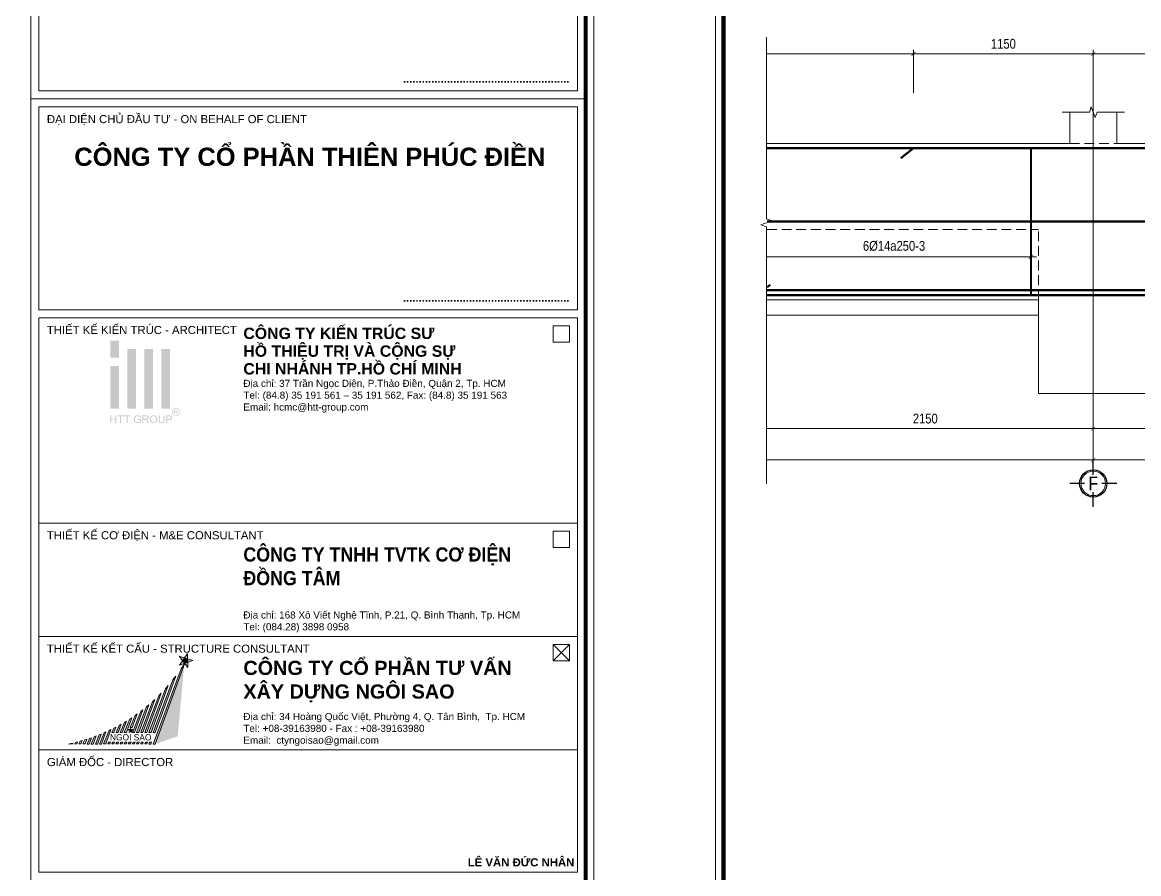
# Model space of a CAD drawing. Header units: millimetres. Extents: x 3014920 to 3563667, y -1638653 to -1356471.
# Drawn here: x 3385199 to 3392343, y -1595328 to -1589878 of the extents above; entities that cross this region are included whole.
import ezdxf
from ezdxf.enums import TextEntityAlignment as Align
from ezdxf.xclip import XClip

# ---------------------------------------------------------------- set-up
doc = ezdxf.new("R2010")
doc.units = ezdxf.units.MM
doc.header["$MEASUREMENT"] = 0
doc.header["$XCLIPFRAME"] = 0
doc.header["$PDMODE"] = 2
for name, pattern in [('6 TANG DIEN HINH 14-15$0$ACAD_ISO10W100', [18, 12, -3, 0, -3]), ('ACAD_ISO04W100', [30, 24, -3, 0, -3]), ('HIDDEN', [0.375, 0.25, -0.125])]:
    doc.linetypes.add(name, pattern=pattern)
doc.layers.get('0').update_dxf_attribs({"lineweight": 9})
doc.layers.get('Defpoints').update_dxf_attribs({"color": 10, "lineweight": 0})
for name, color, linetype, lineweight in [('2', 2, 'Continuous', 20), ('CDAI', 21, 'Continuous', 40), ('CTHEP', 50, 'Continuous', 50), ('DBAO', 90, 'Continuous', 13), ('DGIONG', 130, 'Continuous', 13), ('KTH', 154, 'Continuous', 9), ('Net khuat', 8, 'HIDDEN', 13), ('TEXT', 7, 'Continuous', 15), ('TRUC', 251, 'ACAD_ISO04W100', 9)]:
    doc.layers.add(name, color=color, linetype=linetype, lineweight=lineweight)
doc.layers.add('8', color=8, linetype='Continuous')
doc.layers.add('CHG_XX_Khung ten$0$A1 BORDER$0$DGIONG', color=7, linetype='Continuous', lineweight=13, true_color=0x29ffff)
doc.layers.add('CHG_XX_Khung ten$0$A1 BORDER$0$STICK', color=7, linetype='Continuous', lineweight=9, true_color=0xe60000)
doc.styles.add('CHG_XX_Khung ten$0$A1 BORDER$0$ARIAL', font='arial.ttf')
doc.styles.add('CHG_XX_Khung ten$0$A1 BORDER$0$Arial - Bold', font='arialbd.ttf', dxfattribs={"height": 2.5})
doc.styles.add('CHG_XX_Khung ten$0$A1 BORDER$0$Star-AvoBold', font='VAVOB_0.TTF')
doc.styles.add('CHG_XX_Khung ten$0$A1 BORDER$0$Title Block DD$0$ARIAL', font='arial.ttf')
doc.styles.add('CHG_XX_Khung ten$0$A1 BORDER$0$Title Block DD$0$Arial - Bold', font='arialbd.ttf', dxfattribs={"height": 2.5})
doc.styles.add('CHG_XX_Khung ten$0$Arial - Bold', font='arialbd.ttf')
doc.styles.add('CHG_XX_Khung ten$0$title block pccc$0$ARIAL', font='arial.ttf')
doc.styles.add('HELVECONDENSE', font='VHELVCN_0.TTF')
doc.styles.add('TTP-HelCon', font='VHELVCN_0.TTF')
doc.dimstyles.new('TTP-25', dxfattribs={"dimscale": 25, "dimtxt": 2.5, "dimasz": 1, "dimexe": 1, "dimexo": 1, "dimgap": 0.09, "dimtad": 0, "dimdec": 4, "dimrnd": 1, "dimzin": 9, "dimdsep": 46, "dimtxsty": 'TTP-HelCon', "dimblk": 'ARCHTICK', "dimcen": 0.09, "dimdle": 1.5, "dimclrd": 256, "dimclre": 256, "dimclrt": 7, "dimadec": 0, "dimazin": 0, "dimtfac": 1, "dimtdec": 4, "dimtmove": 0, "dimatfit": 3, "dimldrblk": 'ARCHTICK', "dimfxl": 1, "dimtvp": 1, "dimtolj": 1, "dimtzin": 0, "dimarcsym": 0})

# ---------------------------------------------------------------- blocks, each defined once
blk = doc.blocks.new('_ArchTick')
at = {"color": 0, "linetype": 'ByBlock', "const_width": 0.15}
blk.add_lwpolyline([(-0.5, -0.5), (0.5, 0.5)], dxfattribs=at)
blk = doc.blocks.new('*D2376')
at = {"layer": 'Defpoints', "color": 0, "transparency": 16777216}
for p in [(25855.9, -701.8), (28080.9, -701.8), (25855.9, -1198.9)]:
    blk.add_point(p, dxfattribs=at)
at = {"layer": 'KTH', "lineweight": -2, "transparency": 16777216}
for p, q in [((25855.9, -726.8), (25855.9, -1223.9)), ((28080.9, -726.8), (28080.9, -1223.9)), ((28118.4, -1198.9), (25818.4, -1198.9))]:
    blk.add_line(p, q, dxfattribs=at)
at = {"layer": 'KTH', "lineweight": -2, "transparency": 16777216, "xscale": 25, "yscale": 25, "zscale": 25, "rotation": 180}
blk.add_blockref('_ArchTick', (25855.9, -1198.9), dxfattribs=at)
at = {"layer": 'KTH', "lineweight": -2, "transparency": 16777216, "xscale": 25, "yscale": 25, "zscale": 25}
blk.add_blockref('_ArchTick', (28080.9, -1198.9), dxfattribs=at)
at = {"layer": 'KTH', "color": 7, "transparency": 16777216, "insert": (26968.4, -1129), "char_height": 62.5, "attachment_point": 5, "style": 'TTP-HelCon'}
blk.add_mtext('\\A1;4Þ14a150-3', dxfattribs=at)
blk = doc.blocks.new('*D2378')
at = {"layer": 'Defpoints', "color": 0, "transparency": 16777216}
for p in [(25455.9, -2475), (31880.9, -2475), (31880.9, -2776)]:
    blk.add_point(p, dxfattribs=at)
at = {"layer": 'KTH', "lineweight": -2, "transparency": 16777216}
for p, q in [((25455.9, -2500), (25455.9, -2801)), ((31880.9, -2500), (31880.9, -2801)), ((25418.4, -2776), (31918.4, -2776))]:
    blk.add_line(p, q, dxfattribs=at)
at = {"layer": 'KTH', "lineweight": -2, "transparency": 16777216, "xscale": 25, "yscale": 25, "zscale": 25, "rotation": 180}
blk.add_blockref('_ArchTick', (25455.9, -2776), dxfattribs=at)
at = {"layer": 'KTH', "lineweight": -2, "transparency": 16777216, "xscale": 25, "yscale": 25, "zscale": 25}
blk.add_blockref('_ArchTick', (31880.9, -2776), dxfattribs=at)
at = {"layer": 'KTH', "color": 7, "transparency": 16777216, "insert": (28668.4, -2712.2), "char_height": 62.5, "attachment_point": 5, "style": 'TTP-HelCon'}
blk.add_mtext('\\A1;6425', dxfattribs=at)
blk = doc.blocks.new('*D2379')
at = {"layer": 'Defpoints', "color": 0, "transparency": 16777216}
for p in [(25680.9, -2776), (31880.9, -2776), (31880.9, -2976)]:
    blk.add_point(p, dxfattribs=at)
at = {"layer": 'KTH', "lineweight": -2, "transparency": 16777216}
for p, q in [((25680.9, -2801), (25680.9, -3001)), ((31880.9, -2801), (31880.9, -3001)), ((25643.4, -2976), (31918.4, -2976))]:
    blk.add_line(p, q, dxfattribs=at)
at = {"layer": 'KTH', "lineweight": -2, "transparency": 16777216, "xscale": 25, "yscale": 25, "zscale": 25, "rotation": 180}
blk.add_blockref('_ArchTick', (25680.9, -2976), dxfattribs=at)
at = {"layer": 'KTH', "lineweight": -2, "transparency": 16777216, "xscale": 25, "yscale": 25, "zscale": 25}
blk.add_blockref('_ArchTick', (31880.9, -2976), dxfattribs=at)
at = {"layer": 'KTH', "color": 7, "transparency": 16777216, "insert": (28780.9, -2912.2), "char_height": 62.5, "attachment_point": 5, "style": 'TTP-HelCon'}
blk.add_mtext('\\A1;6200', dxfattribs=at)
blk = doc.blocks.new('*D2380')
at = {"layer": 'Defpoints', "color": 0, "transparency": 16777216}
for p in [(9680.9, -2776), (16180.9, -2776), (16180.9, -2976)]:
    blk.add_point(p, dxfattribs=at)
at = {"layer": 'KTH', "lineweight": -2, "transparency": 16777216}
for p, q in [((9680.9, -2801), (9680.9, -3001)), ((16180.9, -2801), (16180.9, -3001)), ((9643.4, -2976), (16218.4, -2976))]:
    blk.add_line(p, q, dxfattribs=at)
at = {"layer": 'KTH', "lineweight": -2, "transparency": 16777216, "xscale": 25, "yscale": 25, "zscale": 25, "rotation": 180}
blk.add_blockref('_ArchTick', (9680.9, -2976), dxfattribs=at)
at = {"layer": 'KTH', "lineweight": -2, "transparency": 16777216, "xscale": 25, "yscale": 25, "zscale": 25}
blk.add_blockref('_ArchTick', (16180.9, -2976), dxfattribs=at)
at = {"layer": 'KTH', "color": 7, "transparency": 16777216, "insert": (12930.9, -2912.2), "char_height": 62.5, "attachment_point": 5, "style": 'TTP-HelCon'}
blk.add_mtext('\\A1;6500', dxfattribs=at)
blk = doc.blocks.new('dau truc')
blk.add_circle((0, 0), 180)
at = {"layer": '8'}
for p, q in [((0, 127), (0, 345)), ((-127, 0), (-345, 0)), ((0, -345), (0, -127)), ((345, 0), (127, 0))]:
    blk.add_line(p, q, dxfattribs=at)
blk.add_circle((0, 0), 200, dxfattribs=at)
at = {"layer": 'TEXT', "style": 'HELVECONDENSE'}
blk.add_attdef('A', text='', height=233, dxfattribs=at).set_placement((0, 0), align=Align.MIDDLE)
blk = doc.blocks.new('*D975')
at = {"layer": 'Defpoints', "color": 0, "transparency": 16777216}
for p in [(7399.5, 604), (7399.5, 330), (8499.5, 330)]:
    blk.add_point(p, dxfattribs=at)
at = {"layer": 'KTH', "lineweight": -2, "transparency": 16777216}
for p, q in [((8537, 604), (7362, 604)), ((7399.5, 355), (7399.5, 629)), ((8499.5, 355), (8499.5, 629))]:
    blk.add_line(p, q, dxfattribs=at)
at = {"layer": 'KTH', "lineweight": -2, "transparency": 16777216, "xscale": 25, "yscale": 25, "zscale": 25, "rotation": 180}
blk.add_blockref('_ArchTick', (7399.5, 604), dxfattribs=at)
at = {"layer": 'KTH', "lineweight": -2, "transparency": 16777216, "xscale": 25, "yscale": 25, "zscale": 25}
blk.add_blockref('_ArchTick', (8499.5, 604), dxfattribs=at)
at = {"layer": 'KTH', "color": 7, "transparency": 16777216, "insert": (7949.5, 667.8), "char_height": 62.5, "attachment_point": 5, "style": 'TTP-HelCon'}
blk.add_mtext('\\A1;1100', dxfattribs=at)
blk = doc.blocks.new('*D976')
at = {"layer": 'Defpoints', "color": 0, "transparency": 16777216}
for p in [(6249.5, 604), (6249.5, 330), (7399.5, 330)]:
    blk.add_point(p, dxfattribs=at)
at = {"layer": 'KTH', "lineweight": -2, "transparency": 16777216}
for p, q in [((7437, 604), (6212, 604)), ((6249.5, 355), (6249.5, 629)), ((7399.5, 355), (7399.5, 629))]:
    blk.add_line(p, q, dxfattribs=at)
at = {"layer": 'KTH', "lineweight": -2, "transparency": 16777216, "xscale": 25, "yscale": 25, "zscale": 25, "rotation": 180}
blk.add_blockref('_ArchTick', (6249.5, 604), dxfattribs=at)
at = {"layer": 'KTH', "lineweight": -2, "transparency": 16777216, "xscale": 25, "yscale": 25, "zscale": 25}
blk.add_blockref('_ArchTick', (7399.5, 604), dxfattribs=at)
at = {"layer": 'KTH', "color": 7, "transparency": 16777216, "insert": (6824.5, 667.8), "char_height": 62.5, "attachment_point": 5, "style": 'TTP-HelCon'}
blk.add_mtext('\\A1;1150', dxfattribs=at)
blk = doc.blocks.new('*D977')
at = {"layer": 'Defpoints', "color": 0, "transparency": 16777216}
for p in [(7399.5, -1570), (9499.5, -1570), (9499.5, -1795)]:
    blk.add_point(p, dxfattribs=at)
at = {"layer": 'KTH', "lineweight": -2, "transparency": 16777216}
for p, q in [((7399.5, -1595), (7399.5, -1820)), ((9499.5, -1595), (9499.5, -1820)), ((7362, -1795), (9537, -1795))]:
    blk.add_line(p, q, dxfattribs=at)
at = {"layer": 'KTH', "lineweight": -2, "transparency": 16777216, "xscale": 25, "yscale": 25, "zscale": 25, "rotation": 180}
blk.add_blockref('_ArchTick', (7399.5, -1795), dxfattribs=at)
at = {"layer": 'KTH', "lineweight": -2, "transparency": 16777216, "xscale": 25, "yscale": 25, "zscale": 25}
blk.add_blockref('_ArchTick', (9499.5, -1795), dxfattribs=at)
at = {"layer": 'KTH', "color": 7, "transparency": 16777216, "insert": (8449.5, -1731.2), "char_height": 62.5, "attachment_point": 5, "style": 'TTP-HelCon'}
blk.add_mtext('\\A1;2100', dxfattribs=at)
blk = doc.blocks.new('*D978')
at = {"layer": 'Defpoints', "color": 0, "transparency": 16777216}
for p in [(5249.5, -1570), (7399.5, -1570), (5249.5, -1795)]:
    blk.add_point(p, dxfattribs=at)
at = {"layer": 'KTH', "lineweight": -2, "transparency": 16777216}
for p, q in [((5249.5, -1595), (5249.5, -1820)), ((7399.5, -1595), (7399.5, -1820)), ((7437, -1795), (5212, -1795))]:
    blk.add_line(p, q, dxfattribs=at)
at = {"layer": 'KTH', "lineweight": -2, "transparency": 16777216, "xscale": 25, "yscale": 25, "zscale": 25, "rotation": 180}
blk.add_blockref('_ArchTick', (5249.5, -1795), dxfattribs=at)
at = {"layer": 'KTH', "lineweight": -2, "transparency": 16777216, "xscale": 25, "yscale": 25, "zscale": 25}
blk.add_blockref('_ArchTick', (7399.5, -1795), dxfattribs=at)
at = {"layer": 'KTH', "color": 7, "transparency": 16777216, "insert": (6324.5, -1731.2), "char_height": 62.5, "attachment_point": 5, "style": 'TTP-HelCon'}
blk.add_mtext('\\A1;2150', dxfattribs=at)
blk = doc.blocks.new('*D949')
at = {"layer": 'Defpoints', "color": 0, "transparency": 16777216}
for p in [(6249.5, 604), (2950, 330), (6249.5, 330)]:
    blk.add_point(p, dxfattribs=at)
at = {"layer": 'KTH', "lineweight": -2, "transparency": 16777216}
for p, q in [((2912.5, 604), (6287, 604)), ((2950, 355), (2950, 629)), ((6249.5, 355), (6249.5, 629))]:
    blk.add_line(p, q, dxfattribs=at)
at = {"layer": 'KTH', "lineweight": -2, "transparency": 16777216, "xscale": 25, "yscale": 25, "zscale": 25, "rotation": 180}
blk.add_blockref('_ArchTick', (2950, 604), dxfattribs=at)
at = {"layer": 'KTH', "lineweight": -2, "transparency": 16777216, "xscale": 25, "yscale": 25, "zscale": 25}
blk.add_blockref('_ArchTick', (6249.5, 604), dxfattribs=at)
at = {"layer": 'KTH', "color": 7, "transparency": 16777216, "insert": (4599.8, 667.8), "char_height": 62.5, "attachment_point": 5, "style": 'TTP-HelCon'}
blk.add_mtext('\\A1;3300', dxfattribs=at)
blk = doc.blocks.new('*D950')
at = {"layer": 'Defpoints', "color": 0, "transparency": 16777216}
for p in [(7399.5, -1570), (999.5, -1795), (999.5, -1995)]:
    blk.add_point(p, dxfattribs=at)
at = {"layer": 'KTH', "lineweight": -2, "transparency": 16777216}
for p, q in [((7399.5, -1595), (7399.5, -2020)), ((999.5, -1820), (999.5, -2020)), ((7437, -1995), (962, -1995))]:
    blk.add_line(p, q, dxfattribs=at)
at = {"layer": 'KTH', "lineweight": -2, "transparency": 16777216, "xscale": 25, "yscale": 25, "zscale": 25, "rotation": 180}
blk.add_blockref('_ArchTick', (999.5, -1995), dxfattribs=at)
at = {"layer": 'KTH', "lineweight": -2, "transparency": 16777216, "xscale": 25, "yscale": 25, "zscale": 25}
blk.add_blockref('_ArchTick', (7399.5, -1995), dxfattribs=at)
at = {"layer": 'KTH', "color": 7, "transparency": 16777216, "insert": (4199.5, -1931.1), "char_height": 62.5, "attachment_point": 5, "style": 'TTP-HelCon'}
blk.add_mtext('\\A1;6400', dxfattribs=at)
blk = doc.blocks.new('*D951')
at = {"layer": 'Defpoints', "color": 0, "transparency": 16777216}
for p in [(7399.5, -1570), (12924.5, -1570), (12924.5, -1995)]:
    blk.add_point(p, dxfattribs=at)
at = {"layer": 'KTH', "lineweight": -2, "transparency": 16777216}
for p, q in [((7399.5, -1595), (7399.5, -2020)), ((12924.5, -1595), (12924.5, -2020)), ((7362, -1995), (12962, -1995))]:
    blk.add_line(p, q, dxfattribs=at)
at = {"layer": 'KTH', "lineweight": -2, "transparency": 16777216, "xscale": 25, "yscale": 25, "zscale": 25, "rotation": 180}
blk.add_blockref('_ArchTick', (7399.5, -1995), dxfattribs=at)
at = {"layer": 'KTH', "lineweight": -2, "transparency": 16777216, "xscale": 25, "yscale": 25, "zscale": 25}
blk.add_blockref('_ArchTick', (12924.5, -1995), dxfattribs=at)
at = {"layer": 'KTH', "color": 7, "transparency": 16777216, "insert": (10162, -1931.1), "char_height": 62.5, "attachment_point": 5, "style": 'TTP-HelCon'}
blk.add_mtext('\\A1;5525', dxfattribs=at)
blk = doc.blocks.new('*D956')
at = {"layer": 'Defpoints', "color": 0, "transparency": 16777216}
for p in [(5249.5, -520), (6999.5, -520), (5249.5, -696.4)]:
    blk.add_point(p, dxfattribs=at)
at = {"layer": 'KTH', "lineweight": -2, "transparency": 16777216}
for p, q in [((5249.5, -545), (5249.5, -721.4)), ((6999.5, -545), (6999.5, -721.4)), ((7037, -696.4), (5212, -696.4))]:
    blk.add_line(p, q, dxfattribs=at)
at = {"layer": 'KTH', "lineweight": -2, "transparency": 16777216, "xscale": 25, "yscale": 25, "zscale": 25, "rotation": 180}
blk.add_blockref('_ArchTick', (5249.5, -696.4), dxfattribs=at)
at = {"layer": 'KTH', "lineweight": -2, "transparency": 16777216, "xscale": 25, "yscale": 25, "zscale": 25}
blk.add_blockref('_ArchTick', (6999.5, -696.4), dxfattribs=at)
at = {"layer": 'KTH', "color": 7, "transparency": 16777216, "insert": (6124.5, -626.5), "char_height": 62.5, "attachment_point": 5, "style": 'TTP-HelCon'}
blk.add_mtext('\\A1;6Þ14a250-3', dxfattribs=at)
blk = doc.blocks.new('2X-31')
at = {"layer": 'CTHEP'}
blk.add_line((56669.99316, -1074.0046), (103.16431, -1074.00461), dxfattribs=at)
for points in [[(54.54176, -804.44405), (54.54176, -604.00461), (56669.99316, -604.00461), (56669.99316, -804.00461)], [(54.54176, -1544.00461), (56669.99316, -1544.0046), (56669.99316, -944.0046)]]:
    blk.add_lwpolyline(points, dxfattribs=at)
blk = doc.blocks.new('CHG_XX_Khung ten$0$A1 BORDER$0$HTT-Logo')
at = {"true_color": 0x134fb3}
h = blk.add_hatch(color=154, dxfattribs=at)
h.paths.add_polyline_path([(3, 29.1), (0, 29.1), (0, 23.1), (3, 23.1)])
h.paths.add_polyline_path([(3, 20.1), (0, 20.1), (0, 5.1), (3, 5.1)])
h.paths.add_polyline_path([(9, 26.1), (6, 26.1), (6, 5.1), (9, 5.1)])
h.paths.add_polyline_path([(15, 26.1), (12, 26.1), (12, 5.1), (15, 5.1)])
h.paths.add_polyline_path([(21, 26.1), (18, 26.1), (18, 5.1), (21, 5.1)])
h.paths.add_polyline_path([(2.12, 2.7), (1.76, 2.7), (1.76, 1.59), (0.36, 1.59), (0.36, 2.7), (0, 2.7), (0, 0), (0.36, 0), (0.36, 1.27), (1.76, 1.27), (1.76, 0), (2.12, 0)])
h.paths.add_polyline_path([(4.65, 2.7), (2.51, 2.7), (2.51, 2.38), (3.4, 2.38), (3.4, 0), (3.76, 0), (3.76, 2.38), (4.65, 2.38)])
h.paths.add_polyline_path([(6.95, 2.7), (4.81, 2.7), (4.81, 2.38), (5.7, 2.38), (5.7, 0), (6.06, 0), (6.06, 2.38), (6.95, 2.38)])
h.paths.add_polyline_path([(8.64, 1.36), (8.64, 1.41), (8.66, 1.58), (8.69, 1.75), (8.75, 1.9), (8.81, 2.03), (8.92, 2.17), (9.05, 2.28), (9.2, 2.37), (9.29, 2.39), (9.45, 2.43), (9.65, 2.44), (9.84, 2.42), (10, 2.37), (10.14, 2.29), (10.26, 2.18), (10.34, 2.03), (10.41, 1.86), (10.73, 1.95), (10.68, 2.11), (10.61, 2.26), (10.53, 2.39), (10.45, 2.47), (10.31, 2.57), (10.16, 2.65), (10.13, 2.66), (9.97, 2.71), (9.8, 2.74), (9.63, 2.75), (9.55, 2.74), (9.38, 2.73), (9.21, 2.7), (9.06, 2.65), (8.91, 2.58), (8.88, 2.56), (8.75, 2.47), (8.63, 2.36), (8.53, 2.23), (8.44, 2.07), (8.41, 1.99), (8.35, 1.84), (8.31, 1.68), (8.28, 1.51), (8.27, 1.34), (8.28, 1.26), (8.29, 1.09), (8.32, 0.92), (8.38, 0.77), (8.44, 0.62), (8.46, 0.58), (8.55, 0.44), (8.66, 0.32), (8.79, 0.21), (8.93, 0.12), (9, 0.09), (9.15, 0.03), (9.31, -0.01), (9.48, -0.04), (9.65, -0.05), (9.73, -0.04), (9.9, -0.03), (10.07, 0.01), (10.23, 0.06), (10.34, 0.11), (10.48, 0.18), (10.63, 0.27), (10.77, 0.38), (10.77, 1.38), (9.63, 1.38), (9.63, 1.06), (10.42, 1.06), (10.42, 0.56), (10.39, 0.53), (10.26, 0.45), (10.09, 0.37), (9.96, 0.32), (9.8, 0.29), (9.63, 0.28), (9.62, 0.28), (9.45, 0.29), (9.28, 0.33), (9.12, 0.4), (8.97, 0.49), (8.86, 0.61), (8.77, 0.75), (8.73, 0.85), (8.68, 1), (8.65, 1.17)])
h.paths.add_polyline_path([(13.16, 1.39), (13.28, 1.48), (13.3, 1.51), (13.39, 1.64), (13.44, 1.79), (13.46, 1.96), (13.46, 2.06), (13.42, 2.22), (13.35, 2.37), (13.31, 2.43), (13.19, 2.55), (13.05, 2.63), (13.01, 2.64), (12.87, 2.67), (12.7, 2.69), (12.5, 2.7), (11.3, 2.7), (11.3, 0), (11.66, 0), (11.66, 1.2), (12.07, 1.2), (12.11, 1.2), (12.28, 1.19), (12.44, 1.11), (12.49, 1.07), (12.62, 0.93), (12.67, 0.86), (12.77, 0.73), (12.88, 0.56), (13.23, 0), (13.68, 0), (13.21, 0.73), (13.13, 0.85), (13.03, 0.98), (12.92, 1.09), (12.86, 1.14), (12.7, 1.23), (12.86, 1.26), (13.03, 1.31)])
h.paths.add_polyline_path([(11.66, 1.51), (11.66, 2.4), (12.51, 2.4), (12.67, 2.39), (12.83, 2.35), (12.97, 2.27), (13.06, 2.13), (13.09, 1.96), (13.08, 1.87), (13.02, 1.72), (12.96, 1.64), (12.8, 1.55), (12.62, 1.52), (12.43, 1.51)], flags=16)
h.paths.add_polyline_path([(16.49, 1.43), (16.48, 1.6), (16.44, 1.77), (16.4, 1.92), (16.34, 2.07), (16.33, 2.09), (16.24, 2.23), (16.14, 2.36), (16.02, 2.47), (15.88, 2.57), (15.85, 2.59), (15.7, 2.66), (15.54, 2.71), (15.38, 2.74), (15.2, 2.75), (15.15, 2.75), (14.98, 2.73), (14.82, 2.7), (14.66, 2.64), (14.52, 2.57), (14.39, 2.48), (14.27, 2.37), (14.18, 2.26), (14.1, 2.14), (14.03, 2), (13.98, 1.84), (13.94, 1.68), (13.92, 1.5), (13.91, 1.31), (13.91, 1.29), (13.92, 1.12), (13.95, 0.96), (14, 0.8), (14.07, 0.64), (14.07, 0.62), (14.16, 0.48), (14.26, 0.35), (14.38, 0.23), (14.52, 0.14), (14.56, 0.12), (14.71, 0.04), (14.86, -0.01), (15.03, -0.04), (15.2, -0.05), (15.21, -0.05), (15.38, -0.03), (15.55, 0), (15.7, 0.05), (15.86, 0.12), (15.87, 0.13), (16.01, 0.22), (16.13, 0.33), (16.24, 0.46), (16.33, 0.61), (16.36, 0.69), (16.42, 0.84), (16.46, 1), (16.48, 1.17), (16.49, 1.35)])
h.paths.add_polyline_path([(14.28, 1.45), (14.3, 1.64), (14.34, 1.81), (14.4, 1.95), (14.47, 2.08), (14.57, 2.2), (14.73, 2.32), (14.88, 2.38), (15.04, 2.43), (15.21, 2.44), (15.38, 2.42), (15.54, 2.38), (15.69, 2.31), (15.82, 2.2), (15.93, 2.07), (16.01, 1.93), (16.04, 1.85), (16.09, 1.7), (16.12, 1.53), (16.12, 1.32), (16.11, 1.12), (16.08, 0.95), (16.03, 0.79), (15.96, 0.66), (15.86, 0.54), (15.8, 0.48), (15.67, 0.38), (15.53, 0.32), (15.37, 0.27), (15.2, 0.26), (15.12, 0.26), (14.95, 0.29), (14.8, 0.35), (14.67, 0.43), (14.54, 0.54), (14.45, 0.66), (14.37, 0.8), (14.32, 0.95), (14.29, 1.12), (14.28, 1.31)], flags=16)
h.paths.add_polyline_path([(17.31, 2.7), (16.96, 2.7), (16.96, 1.12), (16.96, 0.93), (16.98, 0.75), (17.02, 0.6), (17.06, 0.46), (17.07, 0.44), (17.15, 0.3), (17.27, 0.18), (17.4, 0.08), (17.51, 0.03), (17.67, -0.01), (17.84, -0.04), (18.02, -0.05), (18.2, -0.04), (18.37, -0.01), (18.52, 0.04), (18.66, 0.1), (18.68, 0.12), (18.81, 0.22), (18.91, 0.35), (18.99, 0.49), (19.02, 0.61), (19.06, 0.76), (19.07, 0.94), (19.08, 1.14), (19.08, 2.7), (18.72, 2.7), (18.72, 1.14), (18.72, 1.06), (18.71, 0.86), (18.68, 0.69), (18.62, 0.55), (18.55, 0.45), (18.49, 0.4), (18.36, 0.33), (18.19, 0.29), (17.99, 0.28), (17.92, 0.28), (17.75, 0.31), (17.6, 0.37), (17.46, 0.48), (17.38, 0.63), (17.34, 0.77), (17.32, 0.94), (17.31, 1.14)])
h.paths.add_polyline_path([(21.42, 1.25), (21.52, 1.34), (21.6, 1.45), (21.67, 1.59), (21.72, 1.75), (21.73, 1.92), (21.73, 1.97), (21.71, 2.13), (21.65, 2.29), (21.56, 2.44), (21.44, 2.55), (21.42, 2.56), (21.27, 2.63), (21.1, 2.67), (21.05, 2.68), (20.89, 2.7), (20.69, 2.7), (19.67, 2.7), (19.67, 0), (20.03, 0), (20.03, 1.1), (20.72, 1.1), (20.76, 1.1), (20.96, 1.11), (21.14, 1.14), (21.29, 1.19)])
h.paths.add_polyline_path([(20.03, 1.42), (20.03, 2.38), (20.72, 2.38), (20.93, 2.37), (21.06, 2.36), (21.16, 2.31), (21.28, 2.2), (21.34, 2.08), (21.37, 1.91), (21.36, 1.82), (21.31, 1.67), (21.22, 1.54), (21.09, 1.47), (20.93, 1.43), (20.73, 1.42)], flags=16)
h.paths.add_polyline_path([(23.87, 2.76), (24.01, 2.85), (24.13, 2.96), (24.24, 3.09), (24.33, 3.24), (24.35, 3.28), (24.42, 3.44), (24.47, 3.6), (24.5, 3.76), (24.51, 3.93), (24.51, 3.98), (24.49, 4.15), (24.46, 4.31), (24.4, 4.47), (24.33, 4.62), (24.29, 4.69), (24.19, 4.82), (24.08, 4.94), (23.95, 5.05), (23.81, 5.14), (23.77, 5.16), (23.61, 5.23), (23.45, 5.28), (23.29, 5.31), (23.12, 5.32), (23.08, 5.31), (22.92, 5.3), (22.76, 5.27), (22.6, 5.21), (22.44, 5.14), (22.38, 5.1), (22.24, 5.01), (22.12, 4.89), (22.01, 4.77), (21.92, 4.62), (21.89, 4.57), (21.82, 4.41), (21.77, 4.25), (21.74, 4.09), (21.73, 3.93), (21.73, 3.87), (21.75, 3.71), (21.79, 3.55), (21.84, 3.39), (21.92, 3.24), (21.95, 3.18), (22.05, 3.04), (22.16, 2.92), (22.29, 2.81), (22.43, 2.72), (22.48, 2.7), (22.64, 2.63), (22.79, 2.58), (22.96, 2.55), (23.12, 2.54), (23.18, 2.54), (23.34, 2.55), (23.5, 2.59), (23.66, 2.65), (23.82, 2.72)])
h.paths.add_polyline_path([(22.55, 2.92), (22.45, 2.98), (22.32, 3.09), (22.21, 3.21), (22.12, 3.35), (22.07, 3.44), (22.01, 3.6), (21.98, 3.76), (21.96, 3.93), (21.97, 4.03), (22, 4.19), (22.05, 4.35), (22.12, 4.51), (22.18, 4.61), (22.29, 4.73), (22.41, 4.85), (22.56, 4.94), (22.64, 4.98), (22.8, 5.04), (22.96, 5.07), (23.12, 5.09), (23.21, 5.08), (23.37, 5.06), (23.53, 5.01), (23.69, 4.94), (23.79, 4.88), (23.92, 4.77), (24.03, 4.65), (24.13, 4.51), (24.17, 4.41), (24.23, 4.25), (24.27, 4.09), (24.28, 3.93), (24.28, 3.83), (24.25, 3.67), (24.2, 3.51), (24.13, 3.35), (24.07, 3.25), (23.96, 3.13), (23.84, 3.01), (23.7, 2.92), (23.61, 2.87), (23.45, 2.81), (23.29, 2.78), (23.12, 2.77), (23.02, 2.77), (22.86, 2.8), (22.7, 2.85)], flags=16)
h.paths.add_polyline_path([(22.51, 3.16), (22.51, 4.65), (23.03, 4.65), (23.23, 4.64), (23.4, 4.62), (23.55, 4.52), (23.6, 4.47), (23.66, 4.31), (23.67, 4.25), (23.64, 4.09), (23.55, 3.96), (23.42, 3.87), (23.24, 3.82), (23.37, 3.75), (23.46, 3.64), (23.57, 3.47), (23.77, 3.16), (23.47, 3.16), (23.34, 3.39), (23.23, 3.58), (23.14, 3.7), (23.09, 3.74), (22.94, 3.79), (22.9, 3.79), (22.76, 3.79), (22.76, 3.16)], flags=0)
h.paths.add_polyline_path([(22.76, 4), (22.76, 4.45), (23.03, 4.45), (23.13, 4.45), (23.27, 4.42), (23.37, 4.35), (23.41, 4.21), (23.33, 4.06), (23.24, 4.02), (23.05, 4)], flags=0)
blk = doc.blocks.new('CHG_XX_Khung ten')
at = {"layer": 'CHG_XX_Khung ten$0$A1 BORDER$0$DGIONG'}
h = blk.add_hatch(color=256, dxfattribs=at)
h.paths.add_polyline_path([(724.94, 283.19), (724.15, 281.97), (717.19, 263.38), (717.7, 263.38)])
h.paths.add_polyline_path([(722.81, 280.17), (722.1, 279.22), (717.21, 266.21), (717.72, 266.21)], flags=17)
h.paths.add_polyline_path([(720.93, 277.8), (720.27, 277.04), (716.19, 266.22), (716.7, 266.22)])
h.paths.add_polyline_path([(719.23, 275.93), (718.6, 275.29), (715.18, 266.22), (715.69, 266.22)])
h.paths.add_polyline_path([(717.65, 274.38), (717.03, 273.81), (714.16, 266.22), (714.67, 266.22)])
h.paths.add_polyline_path([(716.14, 273.03), (715.61, 272.59), (713.15, 266.22), (713.66, 266.22)])
h.paths.add_polyline_path([(714.69, 271.86), (714.17, 271.45), (712.13, 266.23), (712.64, 266.23)])
h.paths.add_polyline_path([(713.29, 270.81), (712.76, 270.43), (711.57, 267.46), (712.07, 267.47)])
h.paths.add_polyline_path([(710.1, 266.23), (710.61, 266.24), (711.93, 269.87), (711.48, 269.56)])
h.paths.add_polyline_path([(710.61, 269.02), (710.13, 268.73), (709.08, 266.24), (709.59, 266.24)])
h.paths.add_polyline_path([(709.31, 268.26), (708.82, 267.97), (708.07, 266.24), (708.58, 266.24)])
h.paths.add_polyline_path([(708.04, 267.56), (707.54, 267.3), (707.05, 266.25), (707.56, 266.25)])
h.paths.add_polyline_path([(716.84, 263.8), (716.33, 263.8), (716.18, 263.38), (716.69, 263.38)])
h.paths.add_polyline_path([(715.67, 263.39), (715.82, 263.8), (715.32, 263.8), (715.16, 263.39)])
h.paths.add_polyline_path([(714.15, 263.39), (714.65, 263.39), (714.8, 263.8), (714.3, 263.8)])
h.paths.add_polyline_path([(713.13, 263.39), (713.64, 263.4), (713.79, 263.81), (713.28, 263.81)])
h.paths.add_polyline_path([(712.77, 263.81), (712.27, 263.81), (712.11, 263.39), (712.62, 263.4)])
h.paths.add_polyline_path([(711.25, 263.81), (711.1, 263.4), (711.61, 263.4), (711.76, 263.81)])
h.paths.add_polyline_path([(710.59, 263.4), (710.74, 263.82), (710.24, 263.82), (710.08, 263.4)])
h.paths.add_polyline_path([(709.73, 263.82), (709.22, 263.82), (709.07, 263.41), (709.57, 263.41)])
h.paths.add_polyline_path([(708.71, 263.82), (708.21, 263.82), (708.05, 263.41), (708.56, 263.41)])
h.paths.add_polyline_path([(707.54, 263.41), (707.69, 263.83), (707.19, 263.83), (707.03, 263.41)])
h.paths.add_polyline_path([(706.68, 263.83), (706.17, 263.83), (706.02, 263.42), (706.53, 263.42)])
h.paths.add_polyline_path([(705, 263.42), (705.51, 263.42), (706.79, 266.93), (706.4, 266.74)])
h.paths.add_polyline_path([(703.97, 263.37), (704.48, 263.37), (705.57, 266.36), (705.14, 266.17)])
h.paths.add_polyline_path([(704.36, 265.84), (703.91, 265.65), (702.96, 263.38), (703.46, 263.38)])
h.paths.add_polyline_path([(703.17, 265.37), (702.69, 265.19), (701.94, 263.38), (702.45, 263.38)])
h.paths.add_polyline_path([(702, 264.94), (701.5, 264.77), (700.92, 263.38), (701.43, 263.38)])
h.paths.add_polyline_path([(700.84, 264.56), (700.33, 264.4), (699.91, 263.39), (700.42, 263.39)])
h.paths.add_polyline_path([(699.7, 264.21), (699.18, 264.06), (698.89, 263.39), (699.4, 263.39)])
h.paths.add_polyline_path([(698.57, 263.9), (698.04, 263.77), (697.87, 263.38), (698.38, 263.39)])
h.paths.add_polyline_path([(697.37, 263.39), (697.45, 263.63), (696.91, 263.51), (696.35, 263.38)])
blk.add_hatch(color=256, dxfattribs=at).paths.add_polyline_path([(724.92, 283.21), (717.68, 263.38), (723.28, 265.27)])
at = {"layer": 'CHG_XX_Khung ten$0$A1 BORDER$0$STICK'}
for points in [[(723.71, 282.88), (725.74, 285.75), (725.8, 282.26), (723.67, 285.06), (727.02, 284.03)], [(725.76, 284.41), (724.96, 284.66), (724.49, 283.98), (724.99, 283.32), (725.77, 283.6)], [(711.25, 266.22), (711.64, 267.39), (712.01, 266.22), (711.02, 266.95), (712.24, 266.93)], [(711.87, 266.67), (711.78, 266.94), (711.49, 266.94), (711.4, 266.67), (711.63, 266.5)]]:
    blk.add_hatch(color=256, dxfattribs=at).paths.add_polyline_path(points)
for p, q in [((687, 577), (687, 17)), ((687, 422.69), (824, 422.69)), ((816, 283.93), (820, 287.93)), ((820, 283.93), (816, 287.93))]:
    blk.add_line(p, q)
for points in [[(15, 579), (826, 579), (826, 15), (15, 15)], [(816, 362.62), (820, 362.62), (820, 366.62), (816, 366.62)], [(816, 311.93), (820, 311.93), (820, 315.93), (816, 315.93)], [(816, 283.93), (820, 283.93), (820, 287.93), (816, 287.93)]]:
    blk.add_lwpolyline(points, close=True)
at = {"color": 4, "linetype": 'Continuous', "const_width": 1}
blk.add_lwpolyline([(17, 577), (824, 577), (824, 17), (17, 17)], close=True, dxfattribs=at)
at = {"linetype": 'Continuous'}
for points in [[(689, 471), (822, 471), (822, 424.69), (689, 424.69)], [(689, 368.62), (822, 368.62), (822, 317.93), (689, 317.93)], [(689, 317.93), (822, 317.93), (822, 289.93), (689, 289.93)], [(689, 289.93), (822, 289.93), (822, 261.93), (689, 261.93)]]:
    blk.add_lwpolyline(points, close=True, dxfattribs=at)
at = {"color": 9, "linetype": 'Continuous'}
blk.add_lwpolyline([(689, 261.93), (822, 261.93), (822, 231.73), (689, 231.73)], close=True, dxfattribs=at)
at = {"layer": 'CHG_XX_Khung ten$0$A1 BORDER$0$DGIONG'}
for points in [[(724.94, 283.19), (717.7, 263.38), (717.19, 263.38), (724.15, 281.97), (724.94, 283.19)], [(722.81, 280.17), (717.72, 266.21), (717.21, 266.21), (722.1, 279.22), (722.81, 280.17)], [(719.23, 275.93), (715.69, 266.22), (715.18, 266.22), (718.6, 275.29), (719.23, 275.93)], [(720.93, 277.8), (716.7, 266.22), (716.19, 266.22), (720.27, 277.04), (720.93, 277.8)], [(716.14, 273.03), (713.66, 266.22), (713.15, 266.22), (715.61, 272.59), (716.14, 273.03)], [(717.65, 274.38), (714.67, 266.22), (714.16, 266.22), (717.03, 273.81), (717.65, 274.38)], [(713.29, 270.81), (712.07, 267.47), (711.57, 267.46), (712.76, 270.43), (713.29, 270.81)], [(714.69, 271.86), (712.64, 266.23), (712.13, 266.23), (714.17, 271.45), (714.69, 271.86)], [(708.04, 267.56), (707.56, 266.25), (707.05, 266.25), (707.54, 267.3), (708.04, 267.56)], [(709.31, 268.26), (708.58, 266.24), (708.07, 266.24), (708.82, 267.97), (709.31, 268.26)], [(710.61, 269.02), (709.59, 266.24), (709.08, 266.24), (710.13, 268.73), (710.61, 269.02)], [(711.93, 269.87), (710.61, 266.24), (710.1, 266.23), (711.48, 269.56), (711.93, 269.87)], [(700.84, 264.56), (700.42, 263.39), (699.91, 263.39), (700.33, 264.4), (700.84, 264.56)], [(702, 264.94), (701.43, 263.38), (700.92, 263.38), (701.5, 264.77), (702, 264.94)], [(703.17, 265.37), (702.45, 263.38), (701.94, 263.38), (702.69, 265.19), (703.17, 265.37)], [(704.36, 265.84), (703.46, 263.38), (702.96, 263.38), (703.91, 265.65), (704.36, 265.84)], [(705.57, 266.36), (704.48, 263.37), (703.97, 263.37), (705.14, 266.17), (705.57, 266.36)], [(706.79, 266.93), (705.51, 263.42), (705, 263.42), (706.4, 266.74), (706.79, 266.93)], [(697.45, 263.63), (697.37, 263.39), (696.35, 263.38), (696.91, 263.51), (697.45, 263.63)], [(698.57, 263.9), (698.38, 263.39), (697.87, 263.38), (698.04, 263.77), (698.57, 263.9)], [(699.7, 264.21), (699.4, 263.39), (698.89, 263.39), (699.18, 264.06), (699.7, 264.21)]]:
    blk.add_lwpolyline(points, dxfattribs=at)
for points in [[(706.53, 263.42), (706.68, 263.83), (706.17, 263.83), (706.02, 263.42)], [(707.54, 263.41), (707.69, 263.83), (707.19, 263.83), (707.03, 263.41)], [(708.56, 263.41), (708.71, 263.82), (708.21, 263.82), (708.05, 263.41)], [(709.57, 263.41), (709.73, 263.82), (709.22, 263.82), (709.07, 263.41)], [(710.59, 263.4), (710.74, 263.82), (710.24, 263.82), (710.08, 263.4)], [(711.61, 263.4), (711.76, 263.81), (711.25, 263.81), (711.1, 263.4)], [(712.62, 263.4), (712.77, 263.81), (712.27, 263.81), (712.11, 263.39)], [(713.64, 263.4), (713.79, 263.81), (713.28, 263.81), (713.13, 263.39)], [(714.65, 263.39), (714.8, 263.8), (714.3, 263.8), (714.15, 263.39)], [(715.67, 263.39), (715.82, 263.8), (715.32, 263.8), (715.16, 263.39)], [(716.69, 263.38), (716.84, 263.8), (716.33, 263.8), (716.18, 263.38)]]:
    blk.add_lwpolyline(points, close=True, dxfattribs=at)
at = {"layer": 'CHG_XX_Khung ten$0$A1 BORDER$0$STICK'}
for p, q in [((723.67, 285.06), (727.02, 284.03)), ((725.8, 282.26), (723.67, 285.06)), ((723.71, 282.88), (725.74, 285.75)), ((727.02, 284.03), (723.71, 282.88)), ((725.74, 285.75), (725.8, 282.26)), ((711.64, 267.39), (712.01, 266.22)), ((711.02, 266.95), (712.24, 266.93)), ((712.01, 266.22), (711.02, 266.95)), ((712.24, 266.93), (711.25, 266.22))]:
    blk.add_line(p, q, dxfattribs=at)
at = {"xscale": 0.7, "yscale": 0.7, "zscale": 0.7}
blk.add_blockref('CHG_XX_Khung ten$0$A1 BORDER$0$HTT-Logo', (706.68, 342.64), dxfattribs=at)
for s, height, style, p in [('.....................................................', 2, 'CHG_XX_Khung ten$0$A1 BORDER$0$Title Block DD$0$Arial - Bold', (820, 427.69)), ('.....................................................', 2, 'CHG_XX_Khung ten$0$A1 BORDER$0$Title Block DD$0$Arial - Bold', (820, 373.62)), ('LÊ VĂN ĐỨC NHÂN', 2.0073, 'CHG_XX_Khung ten$0$Arial - Bold', (821.19, 234.17))]:
    blk.add_text(s, height=height, dxfattribs=dict(style=style)).set_placement(p, align=Align.MIDDLE_RIGHT)
for s, style, p in [('ĐẠI DIỆN CHỦ ĐẦU TƯ - ON BEHALF OF CLIENT ', 'CHG_XX_Khung ten$0$A1 BORDER$0$Title Block DD$0$ARIAL', (691, 417.69)), ('THIẾT KẾ KIẾN TRÚC - ARCHITECT', 'CHG_XX_Khung ten$0$A1 BORDER$0$ARIAL', (691, 365.62)), ('THIẾT KẾ CƠ ĐIỆN - M&E CONSULTANT', 'CHG_XX_Khung ten$0$A1 BORDER$0$ARIAL', (691, 314.93)), ('THIẾT KẾ KẾT CẤU - STRUCTURE CONSULTANT', 'CHG_XX_Khung ten$0$A1 BORDER$0$ARIAL', (691, 286.93)), ('GIÁM ĐỐC - DIRECTOR', 'CHG_XX_Khung ten$0$title block pccc$0$ARIAL', (691, 258.93))]:
    blk.add_text(s, height=2, dxfattribs=dict(style=style)).set_placement(p, align=Align.MIDDLE_LEFT)
at = {"ltscale": 10, "insert": (739.49, 366.19), "char_height": 2.8, "width": 76.248, "attachment_point": 1, "line_spacing_factor": 0.938532, "style": 'CHG_XX_Khung ten$0$A1 BORDER$0$Arial - Bold'}
blk.add_mtext('CÔNG TY KIẾN TRÚC SƯ\\PHỒ THIỆU TRỊ VÀ CỘNG SỰ\\PCHI NHÁNH TP.HỒ CHÍ MINH', dxfattribs=at)
at = {"ltscale": 10}
for s, insert, char_height, width, attachment_point, style in [('Địa chỉ: 37 Trần Ngọc Diện, P.Thảo Điền, Quận 2, Tp. HCM\\PTel: (84.8) 35 191 561 – 35 191 562, Fax: (84.8) 35 191 563\\PEmail: hcmc@htt-group.com', (739.49, 345.2), 1.75, 83.001, 7, 'CHG_XX_Khung ten$0$A1 BORDER$0$ARIAL'), ('{\\W0.9;CÔNG TY TNHH TVTK CƠ ĐIỆN \\PĐỒNG TÂM}', (739.49, 311.93), 3.5, 76.248, 1, 'CHG_XX_Khung ten$0$A1 BORDER$0$Arial - Bold'), ('\\pt8.75;Địa chỉ: 168 Xô Viết Nghệ Tĩnh, P.21, Q. Bình Thạnh, Tp. HCM \\P\\ptz;Tel: (084.28) 3898 0958', (739.49, 290.93), 1.75, 83.001, 7, 'CHG_XX_Khung ten$0$A1 BORDER$0$ARIAL'), ('CÔNG TY CỔ PHẦN TƯ VẤN \\PXÂY DỰNG NGÔI SAO', (739.49, 283.93), 3.5, 76.248, 1, 'CHG_XX_Khung ten$0$A1 BORDER$0$Arial - Bold'), ('Địa chỉ: 34 Hoàng Quốc Việt, Phường 4, Q. Tân Bình,  Tp. HCM\\PTel: +08-39163980 - Fax : +08-39163980 \\PEmail:  ctyngoisao@gmail.com', (739.49, 262.93), 1.75, 83.001, 7, 'CHG_XX_Khung ten$0$A1 BORDER$0$ARIAL')]:
    blk.add_mtext(s, dxfattribs=dict(at, insert=insert, char_height=char_height, width=width, attachment_point=attachment_point, style=style))
at = {"layer": 'CHG_XX_Khung ten$0$A1 BORDER$0$STICK', "style": 'CHG_XX_Khung ten$0$A1 BORDER$0$Star-AvoBold', "width": 1}
blk.add_text('NGOI SAO', height=1.547, dxfattribs=at).set_placement((706.57, 264.27))
at = {"ltscale": 10, "insert": (755.91, 410.64), "char_height": 4.5, "width": 121.2929, "attachment_point": 2, "style": 'CHG_XX_Khung ten$0$A1 BORDER$0$Title Block DD$0$Arial - Bold', "bg_fill": 2}
blk.add_mtext('CÔNG TY CỔ PHẦN THIÊN PHÚC ĐIỀN', dxfattribs=at)
at = {"linetype": 'Continuous'}
blk.add_lwpolyline([(689, 420.69), (822, 420.69), (822, 370.62), (689, 370.62)], close=True, dxfattribs=at)
blk = doc.blocks.new('2X-29')
at = {"layer": 'CTHEP'}
for p, q in [((32130.8927, -465), (360.43806, -465)), ((32130.8927, -925), (390.43806, -925)), ((32130.8927, -1385), (390.43806, -1385))]:
    blk.add_line(p, q, dxfattribs=at)
at = {"layer": 'CTHEP', "elevation": 0}
for points in [[(289.97982, -504.86181), (289.97982, -5), (32200.89431, -5), (32200.89431, -504.98415)], [(22627.59191, -1725.83509), (28077.59192, -1725.83509)], [(22627.59191, -1765.41754), (28077.59192, -1765.41754)], [(289.97982, -1845), (32200.89431, -1845)], [(22630.89266, -1805), (28080.89267, -1805)]]:
    blk.add_lwpolyline(points, dxfattribs=at)
at = {"layer": 'DBAO', "linetype": 'Continuous'}
blk.add_line((25680.88517, 25), (31630.89431, 25), dxfattribs=at)
at = {"layer": 'DBAO', "linetype": 'Continuous', "elevation": 0, "flags": 128}
blk.add_lwpolyline([(32230.89431, -1875), (258.43806, -1875)], dxfattribs=at)
at = {"layer": 'Net khuat', "ltscale": 250}
blk.add_line((25805.89267, -525), (31530.89431, -525), dxfattribs=at)
at = {"layer": 'KTH'}
dim = blk.add_linear_dim(base=(25855.89267, -1198.89712), p1=(28080.89267, -701.76045), p2=(25855.89267, -701.76045), angle=180, text='4Þ14a150-3', dimstyle='TTP-25', override={"dimtmove": 1}, dxfattribs=at)
dim.commit()
dim.dimension.update_dxf_attribs({"geometry": '*D2376', "text_midpoint": (26968.39267, -1128.98046)})
dim = blk.add_linear_dim(base=(31880.8943, -2776.04426), p1=(25455.89266, -2475), p2=(31880.8943, -2475), dimstyle='TTP-25', override={"dimtmove": 1}, dxfattribs=at)
dim.commit()
dim.dimension.update_dxf_attribs({"geometry": '*D2378', "text_midpoint": (28668.39348, -2712.21093)})
for base, p1, p2, picture, middle in [((16180.89431, -2976), (9680.89431, -2776.04426), (16180.89431, -2776.04426), '*D2380', (12930.89431, -2912.16667)), ((31880.89431, -2976), (25680.89431, -2776.04426), (31880.89431, -2776.04426), '*D2379', (28780.89431, -2912.16667))]:
    dim = blk.add_linear_dim(base=base, p1=p1, p2=p2, angle=180, dimstyle='TTP-25', override={"dimtmove": 1}, dxfattribs=at)
    dim.commit()
    dim.dimension.update_dxf_attribs({"geometry": picture, "text_midpoint": middle})
blk = doc.blocks.new('2X-30')
at = {"layer": 'CDAI'}
blk.add_lwpolyline([(6999.54915, -0.01737), (6999.54915, -940.01737)], dxfattribs=at)
at = {"layer": 'CTHEP'}
for p, q in [((-4770.45492, 0), (12894.54703, 0)), ((6168.12326, -64.54287), (6249.54915, -0.01737)), ((12821.30735, -470), (-4700.46243, -470)), ((5330.97505, -875.4745), (5249.54915, -940))]:
    blk.add_line(p, q, dxfattribs=at)
at = {"layer": 'CTHEP', "elevation": 0}
for points in [[(5249.54915, -909.99999), (9499.5449, -909.99999)], [(-4770.45492, -940), (12894.54703, -940)]]:
    blk.add_lwpolyline(points, dxfattribs=at)
at = {"layer": 'DBAO', "linetype": 'Continuous'}
for p, q in [((7249.54703, 230), (7249.54703, 30)), ((7549.54703, 230), (7549.54703, 30)), ((1699.54703, 30), (7249.54703, 30)), ((7549.54703, 30), (12349.54703, 30))]:
    blk.add_line(p, q, dxfattribs=at)
at = {"layer": 'DBAO', "linetype": 'Continuous', "elevation": 0, "flags": 128}
for points in [[(7049.54703, -970), (-4800.45492, -970), (-4800.45492, 30)], [(7049.54703, -970), (7049.54703, -1570), (7749.54703, -1570), (7749.54703, -970)], [(7049.54703, -1070), (-4800.45492, -1070)]]:
    blk.add_lwpolyline(points, dxfattribs=at)
at = {"layer": 'DGIONG', "linetype": 'Continuous', "flags": 128}
blk.add_lwpolyline([(7599.54703, 230), (7424.54703, 230), (7412.04703, 195.65653), (7387.04703, 264.34347), (7374.54703, 230), (7199.54703, 230)], dxfattribs=at)
at = {"layer": 'Net khuat', "ltscale": 250}
for p, q in [((7249.54703, 30), (7549.54703, 30)), ((7674.5392, 30), (7674.5467, 30)), ((2150, -519.98684), (7049.54751, -519.99212)), ((7049.54703, -970), (7049.54751, -519.99212))]:
    blk.add_line(p, q, dxfattribs=at)
at = {"layer": 'TRUC', "linetype": '6 TANG DIEN HINH 14-15$0$ACAD_ISO10W100', "ltscale": 1250}
blk.add_lwpolyline([(7399.54703, 408.27092), (7399.54703, -2042.59717)], dxfattribs=at)
at = {"layer": '2', "ltscale": 300}
ref = blk.add_blockref('dau truc', (7399.54703, -2145.82027), dxfattribs=dict(at, xscale=0.4367131295148283, yscale=0.4367131295148283, zscale=0.4367131295148283))
ref.add_attrib('A', 'F', dxfattribs={"layer": 'TEXT', "height": 87.5, "style": 'HELVECONDENSE'}).set_placement((7399.54703, -2145.82027), align=Align.MIDDLE)
at = {"layer": 'KTH'}
for base, p1, p2, picture, middle in [((6249.54915, 604.00461), (2949.99836, 330), (6249.54915, 330), '*D949', (4599.77376, 667.83794)), ((5249.54915, -1795), (7399.54703, -1570), (5249.54915, -1570), '*D978', (6324.54809, -1731.16667)), ((12924.54703, -1994.95574), (7399.54703, -1570), (12924.54703, -1570), '*D951', (10162.04703, -1931.1224))]:
    dim = blk.add_linear_dim(base=base, p1=p1, p2=p2, angle=180, dimstyle='TTP-25', override={"dimtmove": 1}, dxfattribs=at)
    dim.commit()
    dim.dimension.update_dxf_attribs({"geometry": picture, "text_midpoint": middle})
for base, p1, p2, picture, middle in [((6249.54915, 604.00461), (7399.54703, 330), (6249.54915, 330), '*D976', (6824.54809, 667.83794)), ((7399.54703, 604.00461), (8499.5449, 330), (7399.54703, 330), '*D975', (7949.54597, 667.83794)), ((999.54703, -1994.95574), (7399.54703, -1570), (999.54703, -1795), '*D950', (4199.54703, -1931.1224)), ((9499.5449, -1795), (7399.54703, -1570), (9499.5449, -1570), '*D977', (8449.54597, -1731.16667))]:
    dim = blk.add_linear_dim(base=base, p1=p1, p2=p2, dimstyle='TTP-25', override={"dimtmove": 1}, dxfattribs=at)
    dim.commit()
    dim.dimension.update_dxf_attribs({"geometry": picture, "text_midpoint": middle})
dim = blk.add_linear_dim(base=(5249.54915, -696.43167), p1=(6999.54915, -519.98684), p2=(5249.54915, -519.98684), angle=180, text='6Þ14a250-3', dimstyle='TTP-25', override={"dimtmove": 1}, dxfattribs=at)
dim.commit()
dim.dimension.update_dxf_attribs({"geometry": '*D956', "text_midpoint": (6124.54915, -626.515)})

msp = doc.modelspace()

# ---------------------------------------------------------------- linework, layer by layer
at = {"layer": 'DGIONG', "linetype": 'Continuous', "elevation": 0, "flags": 128}
msp.add_lwpolyline([(3389960.20276, -1592833.73972), (3389960.20298, -1591187.31622), (3389925.85951, -1591174.81622), (3389994.54645, -1591149.81622), (3389960.20298, -1591137.31622), (3389960.2028, -1589972.35056)], dxfattribs=at)

# ---------------------------------------------------------------- block references
at = {"layer": 'DBAO'}
ref = msp.add_blockref('2X-29', (3370052.23311, -1587304.50905), dxfattribs=at)
XClip(ref).set_block_clipping_path([(-499.4284207234, -3756.2550680898), (12754.3829857363, 936.6484719219)])
ref = msp.add_blockref('2X-30', (3384652.65884, -1590683.98732), dxfattribs=at)
XClip(ref).set_block_clipping_path([(5311.8830309974, -2540.6422521494), (13244.8264659161, 1158.9046707221)])
ref = msp.add_blockref('2X-29', (3358927.42883, -1591888.12872), dxfattribs=at)
XClip(ref).set_block_clipping_path([(9146.7248501644, -3849.7929370831), (25999.6062992492, 888.4190215264)])
ref = msp.add_blockref('2X-31', (3380262.02918, -1593571.24604), dxfattribs=at)
XClip(ref).set_block_clipping_path([(31295.3291864501, -3326.2321205568), (48648.1579657511, 175.5955653603)])

# ---------------------------------------------------------------- next in the draw order: block references
at = {"color": 5, "xscale": 25.92478421704392, "yscale": 25.92478421704392, "zscale": 25.92478421704392}
msp.add_blockref('CHG_XX_Khung ten', (3367442.52377, -1601326.46106), dxfattribs=at)

# ---------------------------------------------------------------- next in the draw order: block references
msp.add_blockref('CHG_XX_Khung ten', (3389245.2673, -1601326.46106), dxfattribs=at)

doc.saveas('drawing.dxf')
